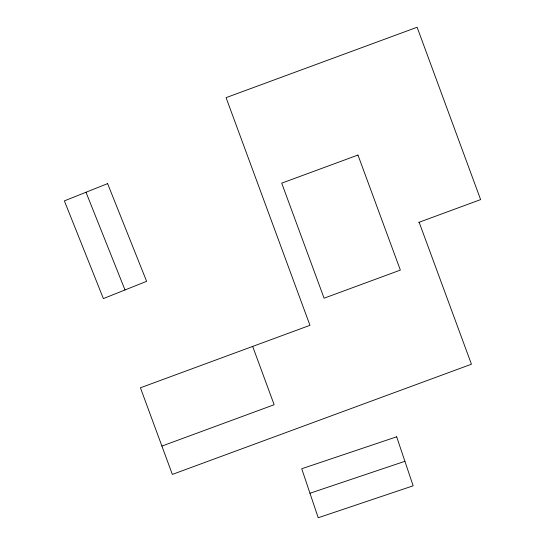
<?xml version="1.0" encoding="UTF-8"?>
<svg xmlns="http://www.w3.org/2000/svg" width="545" height="545" viewBox="0 0 545 545"><rect width="100%" height="100%" fill="white"/><g stroke="black" fill="none" stroke-linecap="round" stroke-linejoin="round"><path stroke-width="0.82" d="M418.703 222.415L480.622 199.599L417.116 27.25L226.073 97.644L309.962 325.324L140.426 387.788L172.349 474.416L471.439 364.21L419.139 222.258M161.906 446.076L274.149 404.724L252.669 346.429M309.969 493.245L404.908 461.302M85.994 192.249L125.003 289.954M107.61 183.617L64.378 200.88L103.386 298.585L146.619 281.322L107.61 183.617M357.963 155.053L281.704 183.154L324.091 298.197L400.357 270.095L357.963 155.053M396.665 436.797L301.726 468.741L318.212 517.75L413.151 485.806L396.665 436.797"/></g></svg>
